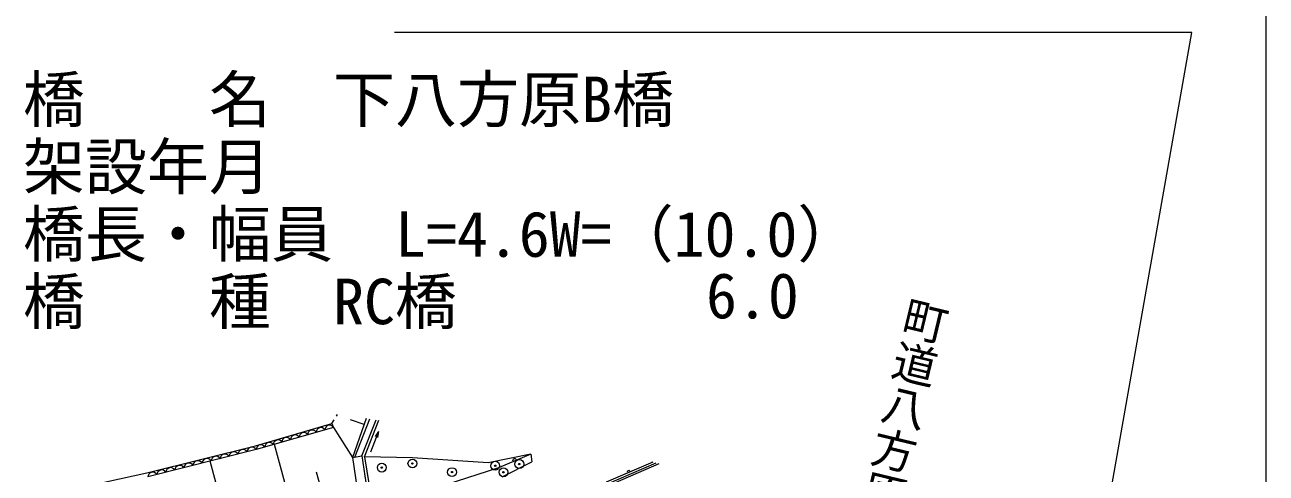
# Model space of a CAD drawing. Units: millimetres, scale not verified. Extents: x 40000 to 680000, y 20000 to 380000.
# Drawn here: x 508952 to 579000, y 309421 to 334713 of the extents above; entities that cross this region are included whole.
import ezdxf
from ezdxf.enums import TextEntityAlignment as Align

# ---------------------------------------------------------------- set-up
doc = ezdxf.new("R2010")
doc.units = ezdxf.units.MM
doc.header["$LTSCALE"] = 1000
doc.header["$PDMODE"] = 32
doc.header["$PDSIZE"] = 500
for name, color, linetype, lineweight in [('M-BGD', 7, 'Continuous', 13), ('M-STR-HTXT', 7, 'Continuous', 13), ('M-TTL-BAND', 7, 'Continuous', 13)]:
    doc.layers.add(name, color=color, linetype=linetype, lineweight=lineweight)
doc.styles.add('@ＭＳ ゴシック', font='')
doc.styles.add('ＭＳ ゴシック', font='')
doc.styles.get('@ＭＳ ゴシック').set_extended_font_data('@MS Gothic')
doc.styles.get('ＭＳ ゴシック').set_extended_font_data('MS Gothic')

msp = doc.modelspace()

# ---------------------------------------------------------------- linework, layer by layer
at = {"layer": 'M-BGD'}
for p, q in [((526274, 312224), (526409, 312434)), ((526544, 312645), (526604, 312737)), ((528091, 312168), (527333, 312430)), ((528209, 312510), (527447, 310306)), ((527569, 310326), (528427, 312480)), ((527972, 310392), (528784, 312429)), ((521962, 310970), (526274, 312224)), ((526368, 311999), (522012, 310751)), ((526274, 312224), (526368, 311999)), ((526368, 311999), (527447, 310306)), ((528115, 310344), (528937, 312408)), ((528908, 311764), (528456, 310599)), ((528908, 311764), (528720, 311488)), ((528908, 311764), (528860, 311434)), ((524172, 306911), (523034, 311044)), ((515845, 309432), (521962, 310970)), ((522012, 310751), (515891, 309209)), ((527447, 310306), (527972, 310392)), ((527972, 310392), (528306, 308139)), ((530826, 310285), (528115, 310344)), ((528115, 310344), (528486, 308028)), ((537504, 310485), (535096, 309997)), ((537504, 310485), (535689, 309728)), ((537504, 310485), (537559, 310066)), ((520556, 305916), (519406, 310094)), ((527447, 310306), (527788, 308010)), ((535096, 309997), (530826, 310285)), ((535689, 309728), (531550, 308382)), ((535880, 309216), (537559, 310066)), ((544382, 310045), (541757, 308911)), ((541803, 308800), (544586, 310002)), ((541842, 308708), (544756, 309967)), ((511803, 308558), (515845, 309432)), ((525980, 307409), (525408, 309485))]:
    msp.add_line(p, q, dxfattribs=at)
for centre, radius in [((529095, 309736), 37.5), ((529095, 309736), 30), ((529095, 309736), 22.5), ((529095, 309736), 15), ((529095, 309736), 7.5), ((529095, 309736), 5), ((530823, 309967), 37.5), ((530823, 309967), 30), ((530823, 309967), 22.5), ((530823, 309967), 15), ((530823, 309967), 7.5), ((530823, 309967), 5), ((535495, 309841), 37.5), ((535495, 309841), 30), ((535495, 309841), 22.5), ((535495, 309841), 15), ((535495, 309841), 7.5), ((535495, 309841), 5), ((536855, 309934), 37.5), ((536855, 309934), 30), ((536855, 309934), 22.5), ((536855, 309934), 15), ((536855, 309934), 7.5), ((536855, 309934), 5), ((533058, 309480), 37.5), ((533058, 309480), 30), ((533058, 309480), 22.5), ((533058, 309480), 15), ((533058, 309480), 7.5), ((533058, 309480), 5), ((535961, 309472), 37.5), ((535961, 309472), 30), ((535961, 309472), 22.5), ((535961, 309472), 15), ((535961, 309472), 7.5), ((535961, 309472), 5)]:
    msp.add_circle(centre, radius, dxfattribs=at)
for centre, radius, start, end in [((524690, 311458), 258, 29.03974, 182.95517), ((525174, 311596), 258, 29.03974, 182.95517), ((525657, 311735), 258, 29.03974, 182.95517), ((526141, 311874), 258, 29.03974, 182.95517), ((522271, 310764), 258, 29.03974, 182.95517), ((522755, 310903), 258, 29.03974, 182.95517), ((523238, 311041), 258, 29.03974, 182.95517), ((523722, 311180), 258, 29.03974, 182.95517), ((524206, 311319), 258, 29.03974, 182.95517), ((519734, 310102), 273, 29.60558, 178.66368), ((520244, 310230), 273, 29.60558, 178.66368), ((520754, 310359), 273, 29.60558, 178.66368), ((521264, 310487), 273, 29.60558, 178.66368), ((521774, 310615), 273, 29.60558, 178.66368), ((517185, 309460), 273, 29.60558, 178.66368), ((517695, 309588), 273, 29.60558, 178.66368), ((518205, 309717), 273, 29.60558, 178.66368), ((518715, 309845), 273, 29.60558, 178.66368), ((519224, 309973), 273, 29.60558, 178.66368), ((536596, 310106), 125, 22.65054, 202.65054), ((544412, 310071), 88.3, 189.1331, 210.98993), ((516165, 309203), 273, 29.60558, 178.66368), ((516675, 309331), 273, 29.60558, 178.66368), ((543035, 309476), 88.3, 15.73363, 210.98993)]:
    msp.add_arc(centre, radius, start, end, dxfattribs=at)
for p in [(529095, 309736), (530823, 309967), (533058, 309480), (535495, 309841), (535961, 309472), (536855, 309934)]:
    msp.add_point(p, dxfattribs=at)
at = {"layer": 'M-STR-HTXT'}
for p, q in [((574810, 334282), (529810, 334282)), ((567019, 290228), (574810, 334282))]:
    msp.add_line(p, q, dxfattribs=at)
at = {"layer": 'M-TTL-BAND'}
msp.add_line((579000, 20000), (579000, 370000), dxfattribs=at)

# ---------------------------------------------------------------- texts
at = {"layer": 'M-BGD', "style": '@ＭＳ ゴシック'}
msp.add_text('町道八方原中線', height=1833, rotation=256.53, dxfattribs=at).set_placement((557994, 310724), align=Align.MIDDLE_CENTER)
at = {"layer": 'M-STR-HTXT', "style": 'ＭＳ ゴシック'}
for s, p in [('橋\u3000\u3000名\u3000下八方原B橋', (508843, 328457)), ('架設年月', (508843, 324657)), ('橋長・幅員\u3000L=4.6W=（10.0）', (508843, 320857)), ('橋\u3000\u3000種\u3000RC橋', (508843, 317057)), ('6.0', (547392, 317385))]:
    msp.add_text(s, height=2566, dxfattribs=at).set_placement(p, align=Align.BOTTOM_LEFT)

doc.saveas('drawing.dxf')
